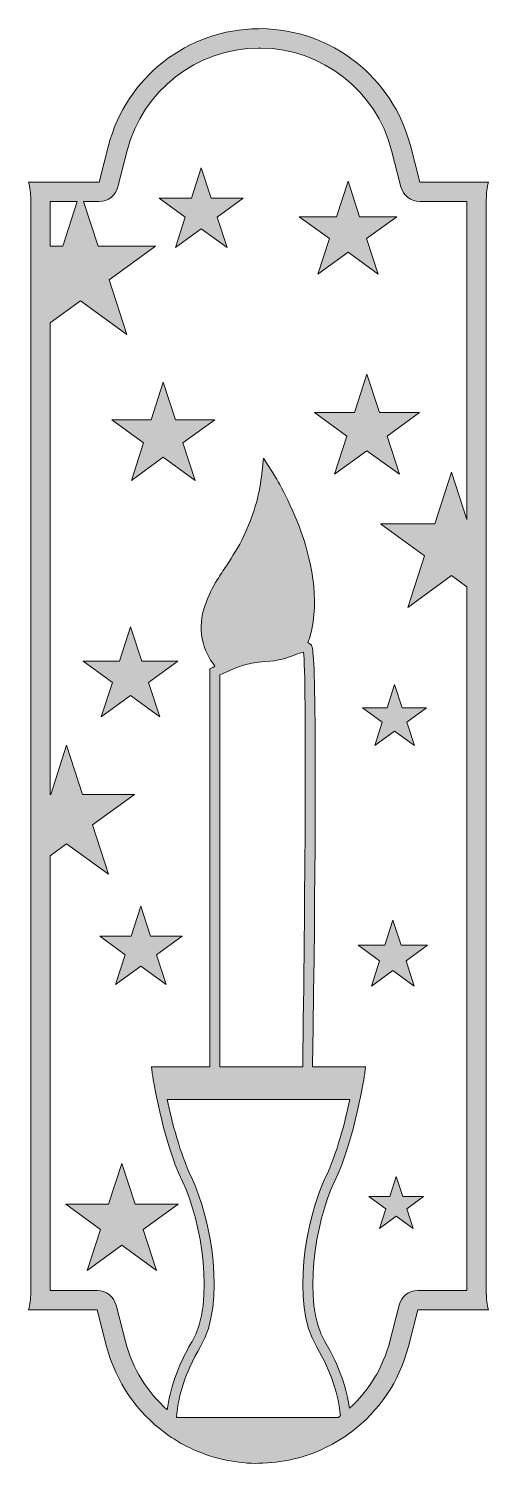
# Model space of a CAD drawing. Header units: centimetres. Extents: x 4.1 to 9.9, y -19.1 to -0.9.
import ezdxf

# ---------------------------------------------------------------- set-up
doc = ezdxf.new("R2010")
doc.units = ezdxf.units.CM
doc.header["$MEASUREMENT"] = 0
doc.layers.add('Layer 1', color=7, linetype='Continuous')

# ---------------------------------------------------------------- blocks, each defined once
blk = doc.blocks.new('block 2')
at = {"layer": 'Layer 1', "true_color": 0x71291b}
h = blk.add_hatch(color=26, dxfattribs=at)
h.dxf.hatch_style = 2
edge = h.paths.add_edge_path()
edge.add_spline(control_points=[(9.868, -8.172), (9.868, -8.172), (9.868, -7.899), (9.868, -7.899), (9.868, -7.899), (9.868, -7.534), (9.868, -7.534), (9.868, -7.534), (9.868, -7.2), (9.868, -7.2), (9.868, -7.2), (9.868, -3.093), (9.868, -3.093), (9.868, -3.02), (9.876, -2.947), (9.894, -2.877), (9.894, -2.877), (9.026, -2.877), (9.026, -2.877), (9.026, -2.877), (8.907, -2.417), (8.907, -2.417), (8.684, -1.553), (7.909, -0.947), (7.017, -0.938), (7.017, -0.938), (6.984, -0.939), (6.984, -0.939), (6.09, -0.944), (5.31, -1.552), (5.087, -2.417), (5.087, -2.417), (4.968, -2.877), (4.968, -2.877), (4.968, -2.877), (4.076, -2.877), (4.076, -2.877), (4.094, -2.947), (4.103, -3.02), (4.103, -3.093), (4.103, -3.093), (4.103, -3.689), (4.103, -3.689), (4.103, -3.689), (4.103, -3.921), (4.103, -3.921), (4.103, -3.921), (4.103, -10.622), (4.103, -10.622), (4.103, -10.622), (4.103, -10.914), (4.103, -10.914), (4.103, -10.914), (4.103, -11.397), (4.103, -11.397), (4.103, -11.397), (4.103, -11.574), (4.103, -11.574), (4.103, -11.574), (4.103, -16.922), (4.103, -16.922), (4.103, -16.996), (4.094, -17.068), (4.076, -17.138), (4.076, -17.138), (4.945, -17.138), (4.945, -17.138), (4.945, -17.138), (5.063, -17.598), (5.063, -17.598), (5.18, -18.052), (5.45, -18.435), (5.809, -18.697), (5.907, -18.768), (6.011, -18.831), (6.12, -18.883), (6.375, -19.005), (6.658, -19.074), (6.953, -19.077), (6.953, -19.077), (6.986, -19.076), (6.986, -19.076), (7.284, -19.075), (7.569, -19.006), (7.825, -18.883), (7.944, -18.827), (8.056, -18.758), (8.16, -18.68), (8.508, -18.418), (8.769, -18.042), (8.883, -17.598), (8.883, -17.598), (9.002, -17.138), (9.002, -17.138), (9.002, -17.138), (9.894, -17.138), (9.894, -17.138), (9.876, -17.068), (9.868, -16.996), (9.868, -16.922), (9.868, -16.922), (9.868, -8.172), (9.868, -8.172)], knot_values=[0, 0, 0, 0, 1, 1, 1, 2, 2, 2, 3, 3, 3, 4, 4, 4, 5, 5, 5, 6, 6, 6, 7, 7, 7, 8, 8, 8, 9, 9, 9, 10, 10, 10, 11, 11, 11, 12, 12, 12, 13, 13, 13, 14, 14, 14, 15, 15, 15, 16, 16, 16, 17, 17, 17, 18, 18, 18, 19, 19, 19, 20, 20, 20, 21, 21, 21, 22, 22, 22, 23, 23, 23, 24, 24, 24, 25, 25, 25, 26, 26, 26, 27, 27, 27, 28, 28, 28, 29, 29, 29, 30, 30, 30, 31, 31, 31, 32, 32, 32, 33, 33, 33, 34, 34, 34, 34], degree=3, periodic=1)
h.paths.add_polyline_path([(4.348, -3.122), (4.692, -3.122), (4.507, -3.689), (4.348, -3.689)])
edge = h.paths.add_edge_path()
edge.add_spline(control_points=[(7.992, -18.499), (7.992, -18.499), (5.954, -18.499), (5.954, -18.499), (5.952, -18.497), (5.949, -18.495), (5.946, -18.493), (5.972, -18.23), (6.045, -17.953), (6.253, -17.599), (6.576, -17.049), (6.389, -15.986), (6.136, -15.46), (5.991, -15.159), (5.89, -14.761), (5.83, -14.476), (5.83, -14.476), (8.14, -14.476), (8.14, -14.476), (8.08, -14.761), (7.979, -15.159), (7.834, -15.46), (7.581, -15.985), (7.393, -17.049), (7.717, -17.599), (7.921, -17.945), (7.995, -18.219), (8.022, -18.477), (8.012, -18.484), (8.002, -18.492), (7.992, -18.499)], knot_values=[0, 0, 0, 0, 1, 1, 1, 2, 2, 2, 3, 3, 3, 4, 4, 4, 5, 5, 5, 6, 6, 6, 7, 7, 7, 8, 8, 8, 9, 9, 9, 10, 10, 10, 10], degree=3, periodic=1)
edge = h.paths.add_edge_path()
edge.add_spline(control_points=[(6.496, -14.062), (6.496, -14.062), (6.496, -9.109), (6.496, -9.109), (6.586, -9.064), (6.847, -8.943), (7.07, -8.939), (7.233, -8.937), (7.359, -8.888), (7.451, -8.853), (7.486, -8.84), (7.531, -8.823), (7.554, -8.82), (7.597, -9.143), (7.572, -12.083), (7.544, -14.04), (7.544, -14.04), (7.544, -14.062), (7.544, -14.062), (7.544, -14.062), (6.496, -14.062), (6.496, -14.062)], knot_values=[0, 0, 0, 0, 1, 1, 1, 2, 2, 2, 3, 3, 3, 4, 4, 4, 5, 5, 5, 6, 6, 6, 7, 7, 7, 7], degree=3, periodic=1)
edge = h.paths.add_edge_path()
edge.add_spline(control_points=[(9.622, -16.893), (9.622, -16.893), (9.002, -16.893), (9.002, -16.893), (8.89, -16.893), (8.792, -16.968), (8.764, -17.077), (8.764, -17.077), (8.646, -17.537), (8.646, -17.537), (8.56, -17.871), (8.379, -18.161), (8.137, -18.381), (8.101, -18.133), (8.018, -17.863), (7.825, -17.535), (7.535, -17.042), (7.701, -16.026), (7.947, -15.515), (8.207, -14.975), (8.326, -14.168), (8.331, -14.134), (8.331, -14.134), (8.341, -14.062), (8.341, -14.062), (8.341, -14.062), (7.67, -14.062), (7.67, -14.062), (7.67, -14.062), (7.67, -14.041), (7.67, -14.041), (7.745, -8.808), (7.677, -8.75), (7.648, -8.725), (7.636, -8.715), (7.624, -8.71), (7.611, -8.705), (7.934, -7.775), (7.207, -6.617), (7.175, -6.567), (7.175, -6.567), (7.048, -6.367), (7.048, -6.367), (7.048, -6.367), (7.021, -6.603), (7.021, -6.603), (6.995, -6.843), (6.917, -7.105), (6.796, -7.36), (6.735, -7.487), (6.659, -7.604), (6.578, -7.728), (6.539, -7.787), (6.501, -7.846), (6.463, -7.907), (6.354, -8.088), (6.214, -8.362), (6.272, -8.652), (6.299, -8.784), (6.356, -8.903), (6.434, -8.999), (6.417, -9.008), (6.405, -9.014), (6.402, -9.016), (6.402, -9.016), (6.37, -9.033), (6.37, -9.033), (6.37, -9.033), (6.37, -14.062), (6.37, -14.062), (6.37, -14.062), (5.629, -14.062), (5.629, -14.062), (5.629, -14.062), (5.639, -14.134), (5.639, -14.134), (5.644, -14.168), (5.763, -14.975), (6.023, -15.515), (6.269, -16.026), (6.435, -17.042), (6.145, -17.535), (5.947, -17.871), (5.865, -18.147), (5.831, -18.4), (5.578, -18.177), (5.389, -17.88), (5.301, -17.537), (5.301, -17.537), (5.182, -17.077), (5.182, -17.077), (5.154, -16.968), (5.057, -16.893), (4.945, -16.893), (4.945, -16.893), (4.348, -16.893), (4.348, -16.893), (4.348, -16.893), (4.348, -11.396), (4.348, -11.396), (4.348, -11.396), (4.557, -11.244), (4.557, -11.244), (4.557, -11.244), (5.086, -11.629), (5.086, -11.629), (5.086, -11.629), (4.884, -11.006), (4.884, -11.006), (4.884, -11.006), (5.414, -10.622), (5.414, -10.622), (5.414, -10.622), (4.759, -10.622), (4.759, -10.622), (4.759, -10.622), (4.557, -9.999), (4.557, -9.999), (4.557, -9.999), (4.355, -10.622), (4.355, -10.622), (4.355, -10.622), (4.348, -10.622), (4.348, -10.622), (4.348, -10.622), (4.348, -4.657), (4.348, -4.657), (4.348, -4.657), (4.732, -4.378), (4.732, -4.378), (4.732, -4.378), (5.318, -4.804), (5.318, -4.804), (5.318, -4.804), (5.094, -4.115), (5.094, -4.115), (5.094, -4.115), (5.681, -3.689), (5.681, -3.689), (5.681, -3.689), (4.956, -3.689), (4.956, -3.689), (4.956, -3.689), (4.772, -3.122), (4.772, -3.122), (4.772, -3.122), (4.968, -3.122), (4.968, -3.122), (5.08, -3.122), (5.178, -3.047), (5.206, -2.938), (5.206, -2.938), (5.324, -2.478), (5.324, -2.478), (5.519, -1.721), (6.203, -1.188), (6.986, -1.184), (6.986, -1.184), (7.016, -1.183), (7.016, -1.183), (7.796, -1.192), (8.475, -1.724), (8.669, -2.478), (8.669, -2.478), (8.788, -2.938), (8.788, -2.938), (8.816, -3.047), (8.914, -3.122), (9.026, -3.122), (9.026, -3.122), (9.622, -3.122), (9.622, -3.122), (9.622, -3.122), (9.622, -7.144), (9.622, -7.144), (9.622, -7.144), (9.428, -6.547), (9.428, -6.547), (9.428, -6.547), (9.216, -7.2), (9.216, -7.2), (9.216, -7.2), (8.529, -7.2), (8.529, -7.2), (8.529, -7.2), (9.085, -7.604), (9.085, -7.604), (9.085, -7.604), (8.873, -8.257), (8.873, -8.257), (8.873, -8.257), (9.428, -7.853), (9.428, -7.853), (9.428, -7.853), (9.622, -7.994), (9.622, -7.994), (9.622, -7.994), (9.622, -16.893), (9.622, -16.893)], knot_values=[0, 0, 0, 0, 1, 1, 1, 2, 2, 2, 3, 3, 3, 4, 4, 4, 5, 5, 5, 6, 6, 6, 7, 7, 7, 8, 8, 8, 9, 9, 9, 10, 10, 10, 11, 11, 11, 12, 12, 12, 13, 13, 13, 14, 14, 14, 15, 15, 15, 16, 16, 16, 17, 17, 17, 18, 18, 18, 19, 19, 19, 20, 20, 20, 21, 21, 21, 22, 22, 22, 23, 23, 23, 24, 24, 24, 25, 25, 25, 26, 26, 26, 27, 27, 27, 28, 28, 28, 29, 29, 29, 30, 30, 30, 31, 31, 31, 32, 32, 32, 33, 33, 33, 34, 34, 34, 35, 35, 35, 36, 36, 36, 37, 37, 37, 38, 38, 38, 39, 39, 39, 40, 40, 40, 41, 41, 41, 42, 42, 42, 43, 43, 43, 44, 44, 44, 45, 45, 45, 46, 46, 46, 47, 47, 47, 48, 48, 48, 49, 49, 49, 50, 50, 50, 51, 51, 51, 52, 52, 52, 53, 53, 53, 54, 54, 54, 55, 55, 55, 56, 56, 56, 57, 57, 57, 58, 58, 58, 59, 59, 59, 60, 60, 60, 61, 61, 61, 62, 62, 62, 63, 63, 63, 64, 64, 64, 65, 65, 65, 66, 66, 66, 66], degree=3, periodic=1)
h = blk.add_hatch(color=26, dxfattribs=at)
h.dxf.hatch_style = 2
h.paths.add_polyline_path([(6.386, -3.082), (6.261, -2.696), (6.135, -3.082), (5.73, -3.082), (6.058, -3.32), (5.933, -3.706), (6.261, -3.467), (6.589, -3.706), (6.464, -3.32), (6.792, -3.082)])
h = blk.add_hatch(color=26, dxfattribs=at)
h.dxf.hatch_style = 2
h.paths.add_polyline_path([(7.736, -4.041), (8.118, -3.764), (8.499, -4.041), (8.353, -3.593), (8.735, -3.316), (8.263, -3.316), (8.118, -2.868), (7.972, -3.316), (7.501, -3.316), (7.882, -3.593)])
h = blk.add_hatch(color=26, dxfattribs=at)
h.dxf.hatch_style = 2
h.paths.add_polyline_path([(5.78, -5.408), (5.626, -5.882), (5.128, -5.882), (5.531, -6.175), (5.377, -6.649), (5.78, -6.356), (6.183, -6.649), (6.029, -6.175), (6.432, -5.882), (5.934, -5.882)])
h = blk.add_hatch(color=26, dxfattribs=at)
h.dxf.hatch_style = 2
h.paths.add_polyline_path([(8.358, -6.274), (8.769, -6.572), (8.612, -6.089), (9.023, -5.79), (8.515, -5.79), (8.358, -5.307), (8.201, -5.79), (7.693, -5.79), (8.104, -6.089), (7.947, -6.572)])
h = blk.add_hatch(color=26, dxfattribs=at)
h.dxf.hatch_style = 2
h.paths.add_polyline_path([(5.594, -9.205), (5.964, -8.936), (5.507, -8.936), (5.365, -8.5), (5.224, -8.936), (4.766, -8.936), (5.136, -9.205), (4.995, -9.64), (5.365, -9.371), (5.736, -9.64)])
h = blk.add_hatch(color=26, dxfattribs=at)
h.dxf.hatch_style = 2
h.paths.add_polyline_path([(8.552, -9.705), (8.456, -10), (8.707, -9.818), (8.958, -10), (8.862, -9.705), (9.113, -9.523), (8.803, -9.523), (8.707, -9.228), (8.612, -9.523), (8.301, -9.523)])
h = blk.add_hatch(color=26, dxfattribs=at)
h.dxf.hatch_style = 2
h.paths.add_polyline_path([(5.619, -12.413), (5.496, -12.034), (5.373, -12.413), (4.976, -12.413), (5.297, -12.646), (5.174, -13.025), (5.496, -12.791), (5.818, -13.025), (5.695, -12.646), (6.017, -12.413)])
h = blk.add_hatch(color=26, dxfattribs=at)
h.dxf.hatch_style = 2
h.paths.add_polyline_path([(8.686, -12.208), (8.582, -12.527), (8.247, -12.527), (8.518, -12.724), (8.415, -13.042), (8.686, -12.845), (8.956, -13.042), (8.853, -12.724), (9.124, -12.527), (8.789, -12.527)])
h = blk.add_hatch(color=26, dxfattribs=at)
h.dxf.hatch_style = 2
h.paths.add_polyline_path([(5.256, -15.286), (5.088, -15.802), (4.545, -15.802), (4.984, -16.121), (4.817, -16.638), (5.256, -16.319), (5.695, -16.638), (5.527, -16.121), (5.967, -15.802), (5.424, -15.802)])
h = blk.add_hatch(color=26, dxfattribs=at)
h.dxf.hatch_style = 2
h.paths.add_polyline_path([(8.729, -15.451), (8.648, -15.703), (8.383, -15.703), (8.597, -15.858), (8.516, -16.109), (8.729, -15.954), (8.943, -16.109), (8.861, -15.858), (9.075, -15.703), (8.811, -15.703)])
at = {"layer": 'Layer 1', "lineweight": 0}
for points in [[(6.386, -3.082), (6.261, -2.696), (6.135, -3.082), (5.73, -3.082), (6.058, -3.32), (5.933, -3.706), (6.261, -3.467), (6.589, -3.706), (6.464, -3.32), (6.792, -3.082), (6.386, -3.082)], [(7.736, -4.041), (8.118, -3.764), (8.499, -4.041), (8.353, -3.593), (8.735, -3.316), (8.263, -3.316), (8.118, -2.868), (7.972, -3.316), (7.501, -3.316), (7.882, -3.593), (7.736, -4.041)], [(4.348, -3.122), (4.692, -3.122), (4.507, -3.689), (4.348, -3.689), (4.348, -3.122)], [(5.78, -5.408), (5.626, -5.882), (5.128, -5.882), (5.531, -6.175), (5.377, -6.649), (5.78, -6.356), (6.183, -6.649), (6.029, -6.175), (6.432, -5.882), (5.934, -5.882), (5.78, -5.408)], [(8.358, -6.274), (8.769, -6.572), (8.612, -6.089), (9.023, -5.79), (8.515, -5.79), (8.358, -5.307), (8.201, -5.79), (7.693, -5.79), (8.104, -6.089), (7.947, -6.572), (8.358, -6.274)], [(5.594, -9.205), (5.964, -8.936), (5.507, -8.936), (5.365, -8.5), (5.224, -8.936), (4.766, -8.936), (5.136, -9.205), (4.995, -9.64), (5.365, -9.371), (5.736, -9.64), (5.594, -9.205)], [(8.552, -9.705), (8.456, -10), (8.707, -9.818), (8.958, -10), (8.862, -9.705), (9.113, -9.523), (8.803, -9.523), (8.707, -9.228), (8.612, -9.523), (8.301, -9.523), (8.552, -9.705)], [(5.619, -12.413), (5.496, -12.034), (5.373, -12.413), (4.976, -12.413), (5.297, -12.646), (5.174, -13.025), (5.496, -12.791), (5.818, -13.025), (5.695, -12.646), (6.017, -12.413), (5.619, -12.413)], [(8.686, -12.208), (8.582, -12.527), (8.247, -12.527), (8.518, -12.724), (8.415, -13.042), (8.686, -12.845), (8.956, -13.042), (8.853, -12.724), (9.124, -12.527), (8.789, -12.527), (8.686, -12.208)], [(5.256, -15.286), (5.088, -15.802), (4.545, -15.802), (4.984, -16.121), (4.817, -16.638), (5.256, -16.319), (5.695, -16.638), (5.527, -16.121), (5.967, -15.802), (5.424, -15.802), (5.256, -15.286)], [(8.729, -15.451), (8.648, -15.703), (8.383, -15.703), (8.597, -15.858), (8.516, -16.109), (8.729, -15.954), (8.943, -16.109), (8.861, -15.858), (9.075, -15.703), (8.811, -15.703), (8.729, -15.451)]]:
    blk.add_lwpolyline(points, dxfattribs=at)
for points, knots in [([(9.868, -8.172), (9.868, -8.172), (9.868, -7.899), (9.868, -7.899), (9.868, -7.899), (9.868, -7.534), (9.868, -7.534), (9.868, -7.534), (9.868, -7.2), (9.868, -7.2), (9.868, -7.2), (9.868, -3.093), (9.868, -3.093), (9.868, -3.02), (9.876, -2.947), (9.894, -2.877), (9.894, -2.877), (9.026, -2.877), (9.026, -2.877), (9.026, -2.877), (8.907, -2.417), (8.907, -2.417), (8.684, -1.553), (7.909, -0.947), (7.017, -0.938), (7.017, -0.938), (6.984, -0.939), (6.984, -0.939), (6.09, -0.944), (5.31, -1.552), (5.087, -2.417), (5.087, -2.417), (4.968, -2.877), (4.968, -2.877), (4.968, -2.877), (4.076, -2.877), (4.076, -2.877), (4.094, -2.947), (4.103, -3.02), (4.103, -3.093), (4.103, -3.093), (4.103, -3.689), (4.103, -3.689), (4.103, -3.689), (4.103, -3.921), (4.103, -3.921), (4.103, -3.921), (4.103, -10.622), (4.103, -10.622), (4.103, -10.622), (4.103, -10.914), (4.103, -10.914), (4.103, -10.914), (4.103, -11.397), (4.103, -11.397), (4.103, -11.397), (4.103, -11.574), (4.103, -11.574), (4.103, -11.574), (4.103, -16.922), (4.103, -16.922), (4.103, -16.996), (4.094, -17.068), (4.076, -17.138), (4.076, -17.138), (4.945, -17.138), (4.945, -17.138), (4.945, -17.138), (5.063, -17.598), (5.063, -17.598), (5.18, -18.052), (5.45, -18.435), (5.809, -18.697), (5.907, -18.768), (6.011, -18.831), (6.12, -18.883), (6.375, -19.005), (6.658, -19.074), (6.953, -19.077), (6.953, -19.077), (6.986, -19.076), (6.986, -19.076), (7.284, -19.075), (7.569, -19.006), (7.825, -18.883), (7.944, -18.827), (8.056, -18.758), (8.16, -18.68), (8.508, -18.418), (8.769, -18.042), (8.883, -17.598), (8.883, -17.598), (9.002, -17.138), (9.002, -17.138), (9.002, -17.138), (9.894, -17.138), (9.894, -17.138), (9.876, -17.068), (9.868, -16.996), (9.868, -16.922), (9.868, -16.922), (9.868, -8.172), (9.868, -8.172)], [0, 0, 0, 0, 1, 1, 1, 2, 2, 2, 3, 3, 3, 4, 4, 4, 5, 5, 5, 6, 6, 6, 7, 7, 7, 8, 8, 8, 9, 9, 9, 10, 10, 10, 11, 11, 11, 12, 12, 12, 13, 13, 13, 14, 14, 14, 15, 15, 15, 16, 16, 16, 17, 17, 17, 18, 18, 18, 19, 19, 19, 20, 20, 20, 21, 21, 21, 22, 22, 22, 23, 23, 23, 24, 24, 24, 25, 25, 25, 26, 26, 26, 27, 27, 27, 28, 28, 28, 29, 29, 29, 30, 30, 30, 31, 31, 31, 32, 32, 32, 33, 33, 33, 34, 34, 34, 34]), ([(9.622, -16.893), (9.622, -16.893), (9.002, -16.893), (9.002, -16.893), (8.89, -16.893), (8.792, -16.968), (8.764, -17.077), (8.764, -17.077), (8.646, -17.537), (8.646, -17.537), (8.56, -17.871), (8.379, -18.161), (8.137, -18.381), (8.101, -18.133), (8.018, -17.863), (7.825, -17.535), (7.535, -17.042), (7.701, -16.026), (7.947, -15.515), (8.207, -14.975), (8.326, -14.168), (8.331, -14.134), (8.331, -14.134), (8.341, -14.062), (8.341, -14.062), (8.341, -14.062), (7.67, -14.062), (7.67, -14.062), (7.67, -14.062), (7.67, -14.041), (7.67, -14.041), (7.745, -8.808), (7.677, -8.75), (7.648, -8.725), (7.636, -8.715), (7.624, -8.71), (7.611, -8.705), (7.934, -7.775), (7.207, -6.617), (7.175, -6.567), (7.175, -6.567), (7.048, -6.367), (7.048, -6.367), (7.048, -6.367), (7.021, -6.603), (7.021, -6.603), (6.995, -6.843), (6.917, -7.105), (6.796, -7.36), (6.735, -7.487), (6.659, -7.604), (6.578, -7.728), (6.539, -7.787), (6.501, -7.846), (6.463, -7.907), (6.354, -8.088), (6.214, -8.362), (6.272, -8.652), (6.299, -8.784), (6.356, -8.903), (6.434, -8.999), (6.417, -9.008), (6.405, -9.014), (6.402, -9.016), (6.402, -9.016), (6.37, -9.033), (6.37, -9.033), (6.37, -9.033), (6.37, -14.062), (6.37, -14.062), (6.37, -14.062), (5.629, -14.062), (5.629, -14.062), (5.629, -14.062), (5.639, -14.134), (5.639, -14.134), (5.644, -14.168), (5.763, -14.975), (6.023, -15.515), (6.269, -16.026), (6.435, -17.042), (6.145, -17.535), (5.947, -17.871), (5.865, -18.147), (5.831, -18.4), (5.578, -18.177), (5.389, -17.88), (5.301, -17.537), (5.301, -17.537), (5.182, -17.077), (5.182, -17.077), (5.154, -16.968), (5.057, -16.893), (4.945, -16.893), (4.945, -16.893), (4.348, -16.893), (4.348, -16.893), (4.348, -16.893), (4.348, -11.396), (4.348, -11.396), (4.348, -11.396), (4.557, -11.244), (4.557, -11.244), (4.557, -11.244), (5.086, -11.629), (5.086, -11.629), (5.086, -11.629), (4.884, -11.006), (4.884, -11.006), (4.884, -11.006), (5.414, -10.622), (5.414, -10.622), (5.414, -10.622), (4.759, -10.622), (4.759, -10.622), (4.759, -10.622), (4.557, -9.999), (4.557, -9.999), (4.557, -9.999), (4.355, -10.622), (4.355, -10.622), (4.355, -10.622), (4.348, -10.622), (4.348, -10.622), (4.348, -10.622), (4.348, -4.657), (4.348, -4.657), (4.348, -4.657), (4.732, -4.378), (4.732, -4.378), (4.732, -4.378), (5.318, -4.804), (5.318, -4.804), (5.318, -4.804), (5.094, -4.115), (5.094, -4.115), (5.094, -4.115), (5.681, -3.689), (5.681, -3.689), (5.681, -3.689), (4.956, -3.689), (4.956, -3.689), (4.956, -3.689), (4.772, -3.122), (4.772, -3.122), (4.772, -3.122), (4.968, -3.122), (4.968, -3.122), (5.08, -3.122), (5.178, -3.047), (5.206, -2.938), (5.206, -2.938), (5.324, -2.478), (5.324, -2.478), (5.519, -1.721), (6.203, -1.188), (6.986, -1.184), (6.986, -1.184), (7.016, -1.183), (7.016, -1.183), (7.796, -1.192), (8.475, -1.724), (8.669, -2.478), (8.669, -2.478), (8.788, -2.938), (8.788, -2.938), (8.816, -3.047), (8.914, -3.122), (9.026, -3.122), (9.026, -3.122), (9.622, -3.122), (9.622, -3.122), (9.622, -3.122), (9.622, -7.144), (9.622, -7.144), (9.622, -7.144), (9.428, -6.547), (9.428, -6.547), (9.428, -6.547), (9.216, -7.2), (9.216, -7.2), (9.216, -7.2), (8.529, -7.2), (8.529, -7.2), (8.529, -7.2), (9.085, -7.604), (9.085, -7.604), (9.085, -7.604), (8.873, -8.257), (8.873, -8.257), (8.873, -8.257), (9.428, -7.853), (9.428, -7.853), (9.428, -7.853), (9.622, -7.994), (9.622, -7.994), (9.622, -7.994), (9.622, -16.893), (9.622, -16.893)], [0, 0, 0, 0, 1, 1, 1, 2, 2, 2, 3, 3, 3, 4, 4, 4, 5, 5, 5, 6, 6, 6, 7, 7, 7, 8, 8, 8, 9, 9, 9, 10, 10, 10, 11, 11, 11, 12, 12, 12, 13, 13, 13, 14, 14, 14, 15, 15, 15, 16, 16, 16, 17, 17, 17, 18, 18, 18, 19, 19, 19, 20, 20, 20, 21, 21, 21, 22, 22, 22, 23, 23, 23, 24, 24, 24, 25, 25, 25, 26, 26, 26, 27, 27, 27, 28, 28, 28, 29, 29, 29, 30, 30, 30, 31, 31, 31, 32, 32, 32, 33, 33, 33, 34, 34, 34, 35, 35, 35, 36, 36, 36, 37, 37, 37, 38, 38, 38, 39, 39, 39, 40, 40, 40, 41, 41, 41, 42, 42, 42, 43, 43, 43, 44, 44, 44, 45, 45, 45, 46, 46, 46, 47, 47, 47, 48, 48, 48, 49, 49, 49, 50, 50, 50, 51, 51, 51, 52, 52, 52, 53, 53, 53, 54, 54, 54, 55, 55, 55, 56, 56, 56, 57, 57, 57, 58, 58, 58, 59, 59, 59, 60, 60, 60, 61, 61, 61, 62, 62, 62, 63, 63, 63, 64, 64, 64, 65, 65, 65, 66, 66, 66, 66]), ([(6.496, -14.062), (6.496, -14.062), (6.496, -9.109), (6.496, -9.109), (6.586, -9.064), (6.847, -8.943), (7.07, -8.939), (7.233, -8.937), (7.359, -8.888), (7.451, -8.853), (7.486, -8.84), (7.531, -8.823), (7.554, -8.82), (7.597, -9.143), (7.572, -12.083), (7.544, -14.04), (7.544, -14.04), (7.544, -14.062), (7.544, -14.062), (7.544, -14.062), (6.496, -14.062), (6.496, -14.062)], [0, 0, 0, 0, 1, 1, 1, 2, 2, 2, 3, 3, 3, 4, 4, 4, 5, 5, 5, 6, 6, 6, 7, 7, 7, 7]), ([(7.992, -18.499), (7.992, -18.499), (5.954, -18.499), (5.954, -18.499), (5.952, -18.497), (5.949, -18.495), (5.946, -18.493), (5.972, -18.23), (6.045, -17.953), (6.253, -17.599), (6.576, -17.049), (6.389, -15.986), (6.136, -15.46), (5.991, -15.159), (5.89, -14.761), (5.83, -14.476), (5.83, -14.476), (8.14, -14.476), (8.14, -14.476), (8.08, -14.761), (7.979, -15.159), (7.834, -15.46), (7.581, -15.985), (7.393, -17.049), (7.717, -17.599), (7.921, -17.945), (7.995, -18.219), (8.022, -18.477), (8.012, -18.484), (8.002, -18.492), (7.992, -18.499)], [0, 0, 0, 0, 1, 1, 1, 2, 2, 2, 3, 3, 3, 4, 4, 4, 5, 5, 5, 6, 6, 6, 7, 7, 7, 8, 8, 8, 9, 9, 9, 10, 10, 10, 10])]:
    blk.add_open_spline(points, degree=3, knots=knots, dxfattribs=at)

msp = doc.modelspace()

# ---------------------------------------------------------------- block references
at = {"layer": 'Layer 1'}
msp.add_blockref('block 2', (0, 0), dxfattribs=at)

doc.saveas('drawing.dxf')
